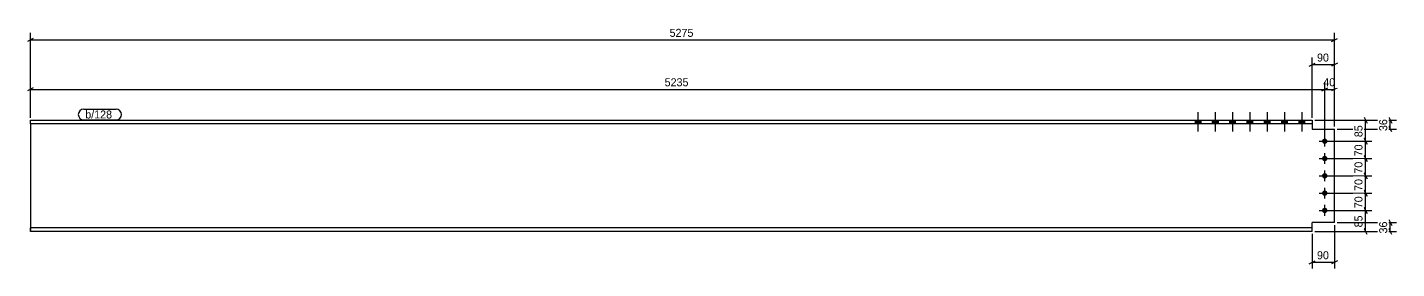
# Model space of a CAD drawing. Header units: millimetres. Extents: x 32 to 16040, y 32 to 1008.
# Drawn here: x 10502 to 16040, y 32 to 1008 of the extents above; entities that cross this region are included whole.
import ezdxf

# ---------------------------------------------------------------- set-up
doc = ezdxf.new("R2010")
doc.units = ezdxf.units.MM
doc.linetypes.add('DXK_LINE_DOT4', pattern=[0.9408, 0.4704, -0.4704])
doc.styles.add('Comic Sans MS', font='COMIC.TTF', dxfattribs={"height": 0.2})

msp = doc.modelspace()

# ---------------------------------------------------------------- hatches: boundary and pattern name
at = {"linetype": 'Continuous'}
for points in [[(15247.7, 632.6), (15224.7, 632.6), (15224.7, 618), (15247.7, 618)], [(15247.7, 632.6), (15224.7, 632.6), (15224.7, 618), (15247.7, 618)], [(15317.7, 632.6), (15294.7, 632.6), (15294.7, 618), (15317.7, 618)], [(15317.7, 632.6), (15294.7, 632.6), (15294.7, 618), (15317.7, 618)], [(15387.7, 632.6), (15364.7, 632.6), (15364.7, 618), (15387.7, 618)], [(15387.7, 632.6), (15364.7, 632.6), (15364.7, 618), (15387.7, 618)], [(15457.7, 632.6), (15434.7, 632.6), (15434.7, 618), (15457.7, 618)], [(15457.7, 632.6), (15434.7, 632.6), (15434.7, 618), (15457.7, 618)], [(15527.7, 632.6), (15504.7, 632.6), (15504.7, 618), (15527.7, 618)], [(15527.7, 632.6), (15504.7, 632.6), (15504.7, 618), (15527.7, 618)], [(15597.7, 632.6), (15574.7, 632.6), (15574.7, 618), (15597.7, 618)], [(15597.7, 632.6), (15574.7, 632.6), (15574.7, 618), (15597.7, 618)], [(15667.7, 632.6), (15644.7, 632.6), (15644.7, 618), (15667.7, 618)], [(15667.7, 632.6), (15644.7, 632.6), (15644.7, 618), (15667.7, 618)], [(15738.3, 547.6, -1), (15760.3, 547.6, -1)], [(15738.3, 477.6, -1), (15760.3, 477.6, -1)], [(15738.3, 407.6, -1), (15760.3, 407.6, -1)], [(15738.3, 337.6, -1), (15760.3, 337.6, -1)], [(15738.3, 267.6, -1), (15760.3, 267.6, -1)]]:
    msp.add_hatch(color=3, dxfattribs=at).paths.add_polyline_path(points)

# ---------------------------------------------------------------- linework, layer by layer
at = {"color": 8, "linetype": 'Continuous'}
for p, q in [((10526.4, 963.6), (10502.4, 951.6)), ((10514.4, 642.6), (10514.4, 986)), ((10514.4, 957.6), (15789.3, 957.6)), ((15777.3, 951.6), (15801.3, 963.6)), ((15687, 851.6), (15711, 863.6)), ((15699, 642.6), (15699, 886)), ((15699, 857.6), (15789.3, 857.6)), ((15801.3, 863.6), (15777.3, 851.6)), ((10514.4, 642.6), (10514.4, 786)), ((15749.3, 557.6), (15749.3, 786)), ((15789.3, 607), (15789.3, 786)), ((10526.4, 763.6), (10502.4, 751.6)), ((15737.3, 751.6), (15761.3, 763.6)), ((15749.3, 757.6), (15789.3, 757.6)), ((15801.3, 763.6), (15777.3, 751.6)), ((15709, 632.6), (16040, 632.6)), ((15908.4, 644.6), (15920.4, 620.6)), ((15914.4, 547.6), (15914.4, 632.6)), ((16008.4, 644.6), (16020.4, 620.6)), ((16014.4, 597), (16014.4, 632.6)), ((15799.3, 597), (16040, 597)), ((15920.4, 535.6), (15908.4, 559.6)), ((16020.4, 585), (16008.4, 609)), ((15759.3, 547.6), (15940, 547.6)), ((15759.3, 477.6), (15940, 477.6)), ((15920.4, 465.6), (15908.4, 489.6)), ((15759.3, 407.6), (15940, 407.6)), ((15920.4, 395.6), (15908.4, 419.6)), ((15759.3, 337.6), (15940, 337.6)), ((15920.4, 325.6), (15908.4, 349.6)), ((15920.4, 255.6), (15908.4, 279.6)), ((15759.3, 267.6), (15940, 267.6)), ((16008.4, 230.2), (16020.4, 206.2)), ((15699, 172.6), (15699, 32)), ((15709, 182.6), (15940, 182.6)), ((15789.3, 208.2), (15789.3, 32)), ((15920.4, 170.6), (15908.4, 194.6)), ((16020.4, 170.6), (16008.4, 194.6)), ((16014.4, 182.6), (16014.4, 218.2)), ((15687, 51.6), (15711, 63.6)), ((15699, 57.6), (15789.3, 57.6)), ((15801.3, 63.6), (15777.3, 51.6))]:
    msp.add_line(p, q, dxfattribs=at)
at = {"color": 3, "linetype": 'Continuous'}
for p, q in [((15236.2, 664.8), (15236.2, 586.6)), ((15236.2, 664.8), (15236.2, 586.6)), ((15306.2, 664.8), (15306.2, 586.6)), ((15306.2, 664.8), (15306.2, 586.6)), ((15376.2, 664.8), (15376.2, 586.6)), ((15376.2, 664.8), (15376.2, 586.6)), ((15446.2, 664.8), (15446.2, 586.6)), ((15446.2, 664.8), (15446.2, 586.6)), ((15516.2, 664.8), (15516.2, 586.6)), ((15516.2, 664.8), (15516.2, 586.6)), ((15586.2, 664.8), (15586.2, 586.6)), ((15586.2, 664.8), (15586.2, 586.6)), ((15656.2, 664.8), (15656.2, 586.6)), ((15656.2, 664.8), (15656.2, 586.6)), ((15224.7, 632.6), (15224.7, 618)), ((15224.7, 632.6), (15224.7, 618)), ((15247.7, 632.6), (15247.7, 618)), ((15247.7, 632.6), (15247.7, 618)), ((15294.7, 632.6), (15294.7, 618)), ((15294.7, 632.6), (15294.7, 618)), ((15317.7, 632.6), (15317.7, 618)), ((15317.7, 632.6), (15317.7, 618)), ((15364.7, 632.6), (15364.7, 618)), ((15364.7, 632.6), (15364.7, 618)), ((15387.7, 632.6), (15387.7, 618)), ((15387.7, 632.6), (15387.7, 618)), ((15434.7, 632.6), (15434.7, 618)), ((15434.7, 632.6), (15434.7, 618)), ((15457.7, 632.6), (15457.7, 618)), ((15457.7, 632.6), (15457.7, 618)), ((15504.7, 632.6), (15504.7, 618)), ((15504.7, 632.6), (15504.7, 618)), ((15527.7, 632.6), (15527.7, 618)), ((15527.7, 632.6), (15527.7, 618)), ((15574.7, 632.6), (15574.7, 618)), ((15574.7, 632.6), (15574.7, 618)), ((15597.7, 632.6), (15597.7, 618)), ((15597.7, 632.6), (15597.7, 618)), ((15644.7, 632.6), (15644.7, 618)), ((15644.7, 632.6), (15644.7, 618)), ((15667.7, 632.6), (15667.7, 618)), ((15667.7, 632.6), (15667.7, 618)), ((15749.3, 525.6), (15749.3, 569.6)), ((15727.3, 547.6), (15771.3, 547.6)), ((15749.3, 455.6), (15749.3, 499.6)), ((15727.3, 477.6), (15771.3, 477.6)), ((15727.3, 407.6), (15771.3, 407.6)), ((15749.3, 385.6), (15749.3, 429.6)), ((15727.3, 337.6), (15771.3, 337.6)), ((15749.3, 315.6), (15749.3, 359.6)), ((15749.3, 245.6), (15749.3, 289.6)), ((15727.3, 267.6), (15771.3, 267.6))]:
    msp.add_line(p, q, dxfattribs=at)
at = {"color": 7, "linetype": 'Continuous'}
for p, q in [((10514.4, 618), (10514.4, 632.6)), ((10514.4, 632.6), (15699, 632.6)), ((15699, 618), (10514.4, 618)), ((10514.4, 618), (10514.4, 197.2)), ((15699, 632.6), (15699, 597)), ((15699, 597), (15789.3, 597)), ((15789.3, 218.2), (15789.3, 597)), ((10514.4, 182.6), (10514.4, 197.2)), ((15699, 197.2), (10514.4, 197.2)), ((15699, 182.6), (10514.4, 182.6)), ((15699, 182.6), (15699, 218.2)), ((15789.3, 218.2), (15699, 218.2))]:
    msp.add_line(p, q, dxfattribs=at)
at = {"color": 7, "linetype": 'DXK_LINE_DOT4'}
for p, q in [((10514.4, 618), (10514.4, 632.6)), ((10514.4, 197.2), (10514.4, 182.6))]:
    msp.add_line(p, q, dxfattribs=at)

# ---------------------------------------------------------------- next in the draw order: wipeouts: each hides what was drawn before it
at = {"color": 0}
for points in [[(13210.4, 963.6), (13210.4, 1008.4), (13093.3, 1008.4), (13093.3, 963.6)], [(15801.7, 763.6), (15801.7, 808.4), (15736.8, 808.4), (15736.8, 763.6)], [(10854.9, 639.6), (10854.9, 671.6), (10736.4, 671.6), (10736.4, 639.6)], [(16008.4, 647.3), (15963.6, 647.3), (15963.6, 582.3), (16008.4, 582.3)], [(15776.6, 63.6), (15776.6, 108.4), (15711.6, 108.4), (15711.6, 63.6)]]:
    msp.add_wipeout(points, dxfattribs=at)

# ---------------------------------------------------------------- next in the draw order: linework, layer by layer
at = {"color": 8, "linetype": 'Continuous'}
for p, q in [((15789.3, 607), (15789.3, 886)), ((15749.3, 557.6), (15749.3, 786)), ((10514.4, 757.6), (15749.3, 757.6)), ((15737.3, 751.6), (15761.3, 763.6)), ((15709, 632.6), (15940, 632.6))]:
    msp.add_line(p, q, dxfattribs=at)

# ---------------------------------------------------------------- next in the draw order: texts
at = {"color": 3, "style": 'Comic Sans MS'}
for s, p in [('5275', (13099.7, 970)), ('40', (15743.2, 770)), ('90', (15718, 70))]:
    msp.add_text(s, height=32.38, dxfattribs=at).set_placement(p)
msp.add_text('36', height=32.38, rotation=90.0002, dxfattribs=at).set_placement((16002, 588.7))

# ---------------------------------------------------------------- next in the draw order: wipeouts: each hides what was drawn before it
at = {"color": 0}
msp.add_wipeout([(10854.9, 639.6), (10854.9, 671.6), (10736.4, 671.6), (10736.4, 639.6)], dxfattribs=at)

# ---------------------------------------------------------------- next in the draw order: linework, layer by layer
at = {"color": 7, "linetype": 'Continuous'}
for p, q in [((10730.4, 677.6), (10860.9, 677.6)), ((10730.4, 633.6), (10860.9, 633.6))]:
    msp.add_line(p, q, dxfattribs=at)
for centre, start, end in [((10730.4, 655.6), 90, 270), ((10860.9, 655.6), 270, 90)]:
    msp.add_arc(centre, 22, start, end, dxfattribs=at)

# ---------------------------------------------------------------- next in the draw order: texts
at = {"color": 3, "style": 'Comic Sans MS'}
msp.add_text('b/128', height=32.38, dxfattribs=at).set_placement((10736.4, 639.6))

# ---------------------------------------------------------------- next in the draw order: wipeouts: each hides what was drawn before it
at = {"color": 0}
for points in [[(15776.6, 863.6), (15776.6, 908.4), (15711.6, 908.4), (15711.6, 863.6)], [(13190.4, 763.6), (13190.4, 808.4), (13073.3, 808.4), (13073.3, 763.6)], [(15908.4, 622.6), (15863.6, 622.6), (15863.6, 557.6), (15908.4, 557.6)]]:
    msp.add_wipeout(points, dxfattribs=at)

# ---------------------------------------------------------------- next in the draw order: linework, layer by layer
at = {"color": 8, "linetype": 'Continuous'}
for p, q in [((15789.3, 607), (15789.3, 986)), ((15908.4, 559.6), (15920.4, 535.6)), ((15759.3, 547.6), (15940, 547.6)), ((15914.4, 477.6), (15914.4, 547.6))]:
    msp.add_line(p, q, dxfattribs=at)

# ---------------------------------------------------------------- next in the draw order: texts
at = {"color": 3, "style": 'Comic Sans MS'}
for s, p in [('90', (15718, 870)), ('5235', (13079.7, 770))]:
    msp.add_text(s, height=32.38, dxfattribs=at).set_placement(p)
msp.add_text('85', height=32.38, rotation=90.0002, dxfattribs=at).set_placement((15902, 564))

# ---------------------------------------------------------------- next in the draw order: wipeouts: each hides what was drawn before it
at = {"color": 0}
msp.add_wipeout([(15908.4, 545.1), (15863.6, 545.1), (15863.6, 480.1), (15908.4, 480.1)], dxfattribs=at)

# ---------------------------------------------------------------- next in the draw order: linework, layer by layer
at = {"color": 8, "linetype": 'Continuous'}
for p, q in [((15759.3, 477.6), (15940, 477.6)), ((15908.4, 489.6), (15920.4, 465.6)), ((15914.4, 407.6), (15914.4, 477.6))]:
    msp.add_line(p, q, dxfattribs=at)

# ---------------------------------------------------------------- next in the draw order: texts
at = {"color": 3, "style": 'Comic Sans MS'}
msp.add_text('70', height=32.38, rotation=90.0002, dxfattribs=at).set_placement((15902, 486.5))

# ---------------------------------------------------------------- next in the draw order: wipeouts: each hides what was drawn before it
at = {"color": 0}
msp.add_wipeout([(15908.4, 475.1), (15863.6, 475.1), (15863.6, 410.1), (15908.4, 410.1)], dxfattribs=at)

# ---------------------------------------------------------------- next in the draw order: linework, layer by layer
at = {"color": 8, "linetype": 'Continuous'}
for p, q in [((15759.3, 407.6), (15940, 407.6)), ((15908.4, 419.6), (15920.4, 395.6)), ((15914.4, 337.6), (15914.4, 407.6))]:
    msp.add_line(p, q, dxfattribs=at)

# ---------------------------------------------------------------- next in the draw order: texts
at = {"color": 3, "style": 'Comic Sans MS'}
msp.add_text('70', height=32.38, rotation=90.0002, dxfattribs=at).set_placement((15902, 416.5))

# ---------------------------------------------------------------- next in the draw order: wipeouts: each hides what was drawn before it
at = {"color": 0}
msp.add_wipeout([(15908.4, 405.1), (15863.6, 405.1), (15863.6, 340.1), (15908.4, 340.1)], dxfattribs=at)

# ---------------------------------------------------------------- next in the draw order: linework, layer by layer
at = {"color": 8, "linetype": 'Continuous'}
for p, q in [((15759.3, 337.6), (15940, 337.6)), ((15908.4, 349.6), (15920.4, 325.6)), ((15914.4, 267.6), (15914.4, 337.6))]:
    msp.add_line(p, q, dxfattribs=at)

# ---------------------------------------------------------------- next in the draw order: texts
at = {"color": 3, "style": 'Comic Sans MS'}
msp.add_text('70', height=32.38, rotation=90.0002, dxfattribs=at).set_placement((15902, 346.5))

# ---------------------------------------------------------------- next in the draw order: wipeouts: each hides what was drawn before it
at = {"color": 0}
msp.add_wipeout([(15908.4, 335.1), (15863.6, 335.1), (15863.6, 270.1), (15908.4, 270.1)], dxfattribs=at)

# ---------------------------------------------------------------- next in the draw order: linework, layer by layer
at = {"color": 8, "linetype": 'Continuous'}
for p, q in [((15908.4, 279.6), (15920.4, 255.6)), ((15759.3, 267.6), (15940, 267.6)), ((15914.4, 182.6), (15914.4, 267.6))]:
    msp.add_line(p, q, dxfattribs=at)

# ---------------------------------------------------------------- next in the draw order: texts
at = {"color": 3, "style": 'Comic Sans MS'}
msp.add_text('70', height=32.38, rotation=90.0002, dxfattribs=at).set_placement((15902, 276.5))

# ---------------------------------------------------------------- next in the draw order: wipeouts: each hides what was drawn before it
at = {"color": 0}
msp.add_wipeout([(15908.4, 257.6), (15863.6, 257.6), (15863.6, 192.6), (15908.4, 192.6)], dxfattribs=at)

# ---------------------------------------------------------------- next in the draw order: linework, layer by layer
at = {"color": 8, "linetype": 'Continuous'}
for p, q in [((15709, 182.6), (16040, 182.6)), ((15799.3, 218.2), (16040, 218.2))]:
    msp.add_line(p, q, dxfattribs=at)

# ---------------------------------------------------------------- next in the draw order: texts
at = {"color": 3, "style": 'Comic Sans MS'}
msp.add_text('85', height=32.38, rotation=90.0002, dxfattribs=at).set_placement((15902, 199))

# ---------------------------------------------------------------- next in the draw order: wipeouts: each hides what was drawn before it
at = {"color": 0}
msp.add_wipeout([(16008.4, 232.9), (15963.6, 232.9), (15963.6, 167.9), (16008.4, 167.9)], dxfattribs=at)

# ---------------------------------------------------------------- next in the draw order: texts
at = {"color": 3, "style": 'Comic Sans MS'}
msp.add_text('36', height=32.38, rotation=90.0002, dxfattribs=at).set_placement((16002, 174.3))

doc.saveas('drawing.dxf')
